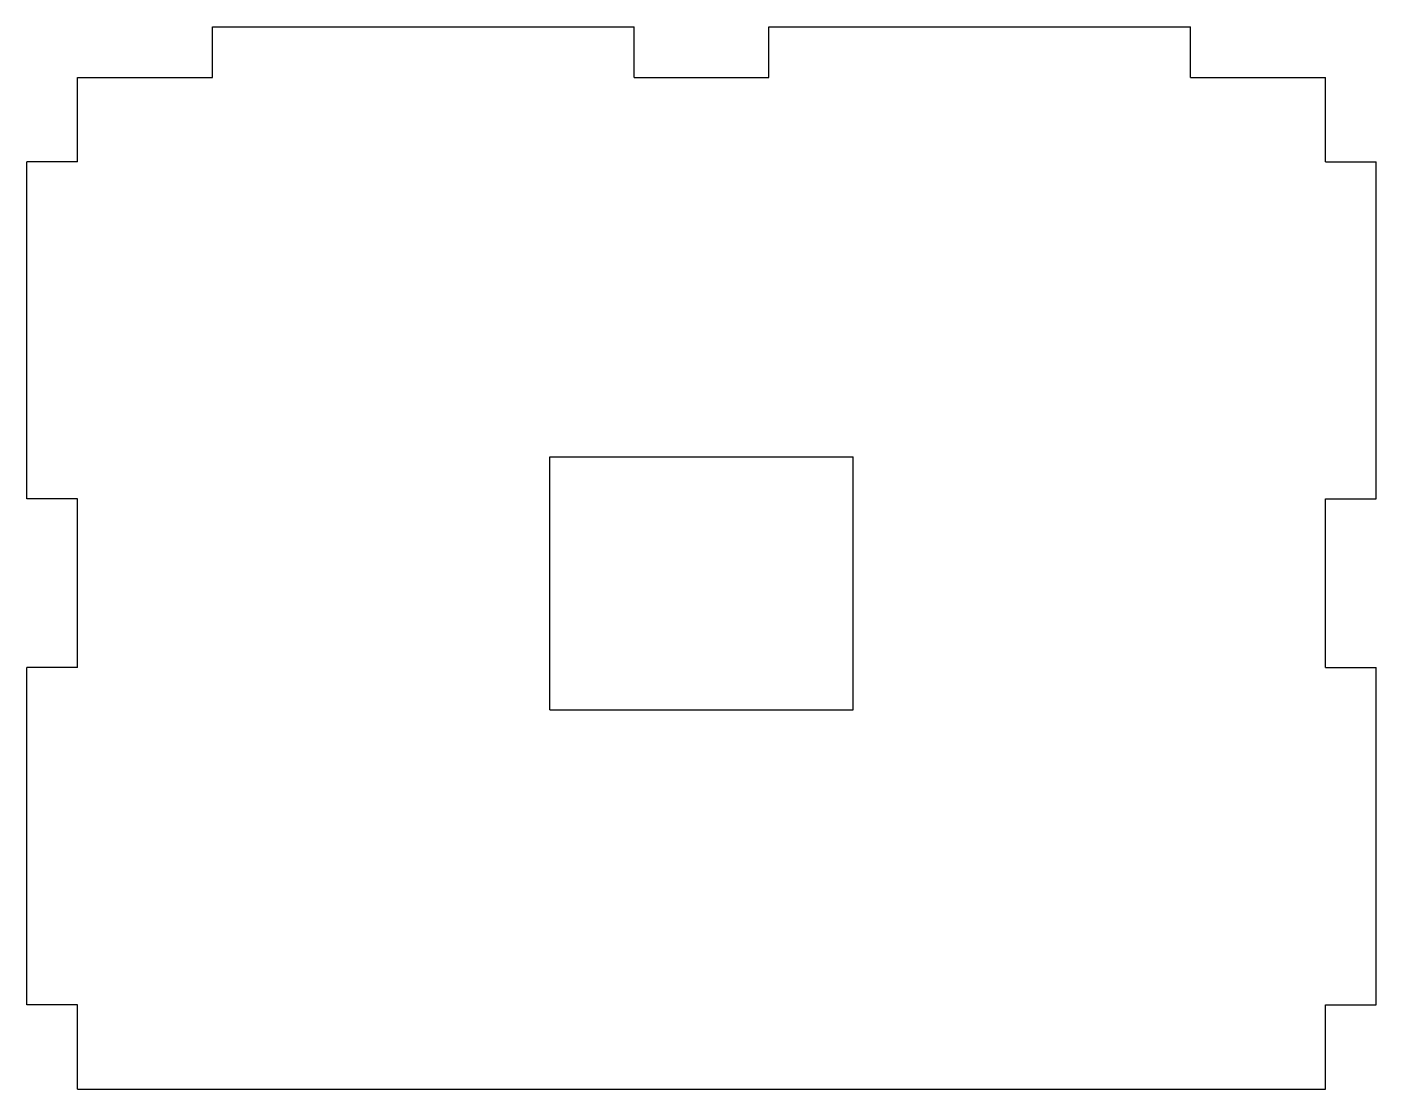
# Model space of a CAD drawing. Extents: x -40 to 40, y -63 to 0.
import ezdxf

# ---------------------------------------------------------------- set-up
doc = ezdxf.new("R2010")
doc.units = 0
doc.layers.add('VISIBLE', color=7, linetype='CONTINUOUS')

msp = doc.modelspace()

# ---------------------------------------------------------------- linework, layer by layer
at = {"layer": 'VISIBLE'}
for p, q in [((-29, 0), (-4, 0)), ((-29, -3), (-29, 0)), ((-4, -3), (-4, 0)), ((4, 0), (29, 0)), ((4, -3), (4, 0)), ((29, -3), (29, 0)), ((-37, -3), (-29, -3)), ((-37, -8), (-37, -3)), ((-4, -3), (4, -3)), ((29, -3), (37, -3)), ((37, -8), (37, -3)), ((-37, -8), (-40, -8)), ((-40, -28), (-40, -8)), ((37, -8), (40, -8)), ((40, -28), (40, -8)), ((-9, -40.5), (-9, -25.5)), ((-9, -25.5), (9, -25.5)), ((9, -40.5), (9, -25.5)), ((-37, -28), (-40, -28)), ((-37, -38), (-37, -28)), ((37, -38), (37, -28)), ((37, -28), (40, -28)), ((-37, -38), (-40, -38)), ((-40, -58), (-40, -38)), ((37, -38), (40, -38)), ((40, -58), (40, -38)), ((-9, -40.5), (9, -40.5)), ((-37, -58), (-40, -58)), ((-37, -63), (-37, -58)), ((37, -63), (37, -58)), ((37, -58), (40, -58)), ((-37, -63), (37, -63))]:
    msp.add_line(p, q, dxfattribs=at)

doc.saveas('drawing.dxf')
